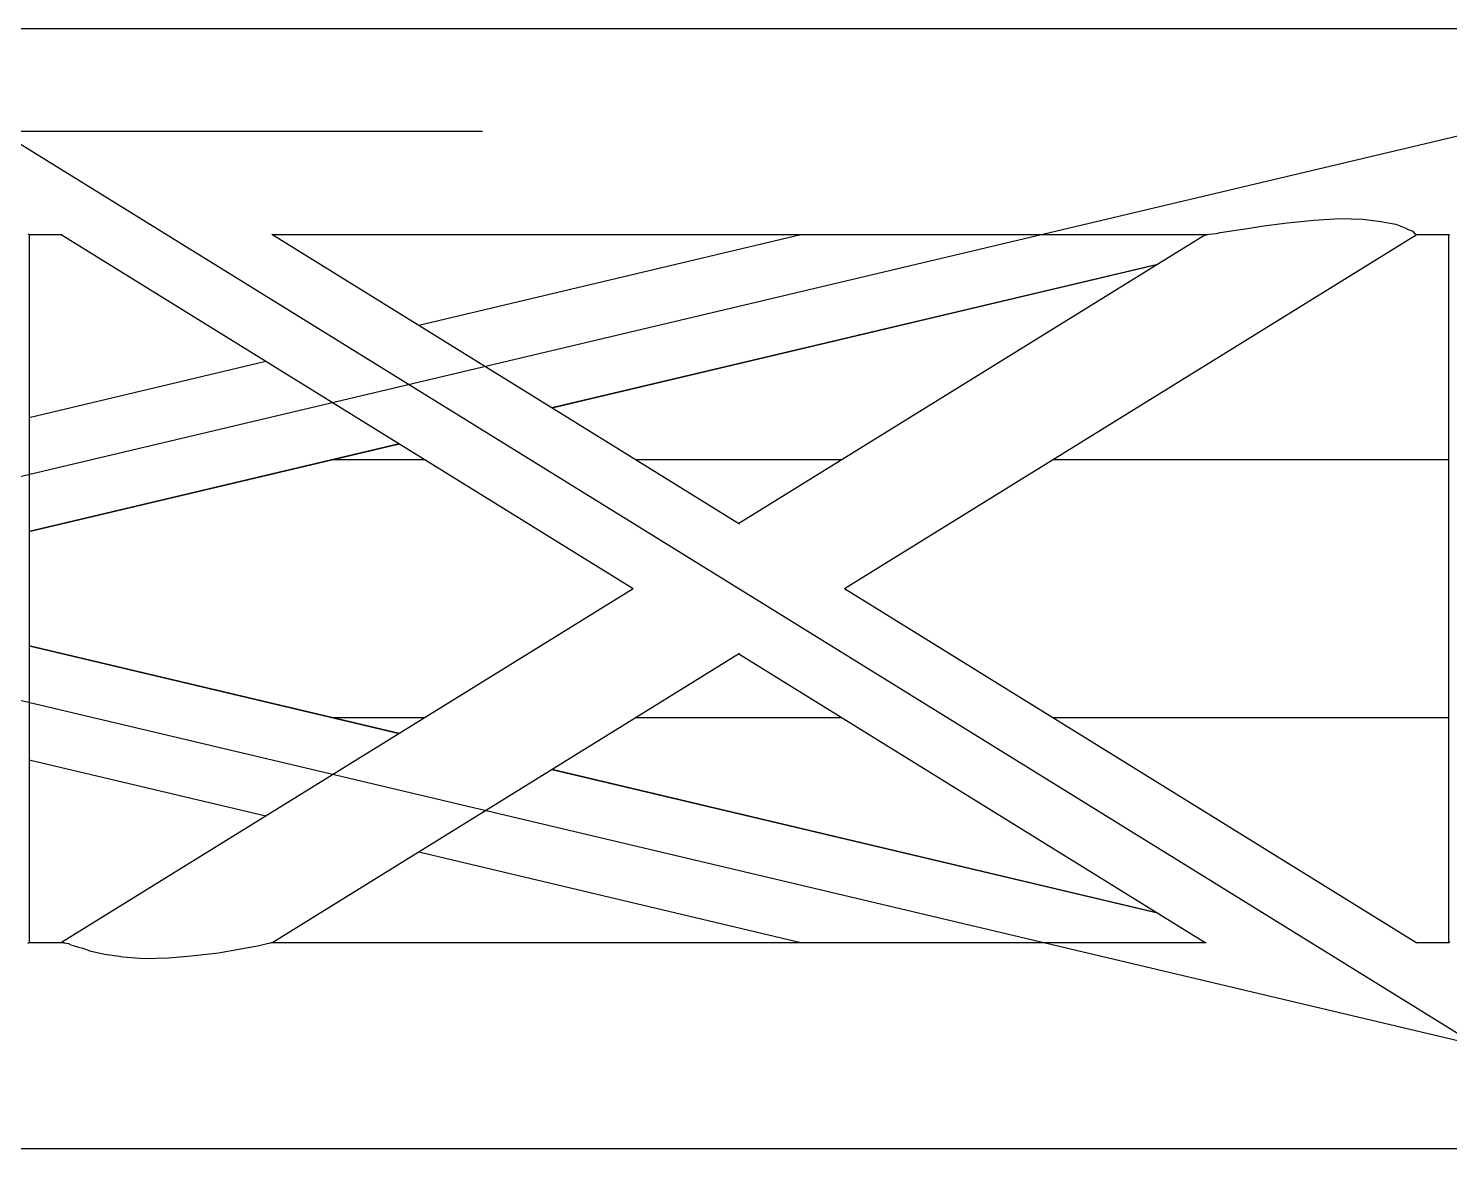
# Model space of a CAD drawing. Header units: millimetres. Extents: x 150209.93 to 150215.05, y 136675.65 to 136679.93.
# Drawn here: x 150213.6738 to 150213.7298, y 136677.7728 to 136677.8169 of the extents above; entities that cross this region are included whole.
import ezdxf

# ---------------------------------------------------------------- set-up
doc = ezdxf.new("R2010")
doc.units = ezdxf.units.MM
doc.header["$LTSCALE"] = 0.25
doc.linetypes.add('CENTER', pattern=[50.8, 31.75, -6.35, 6.35, -6.35])
doc.linetypes.add('XKITLINE00', pattern=[0])

# ---------------------------------------------------------------- blocks, each defined once
blk = doc.blocks.new('çatıı')
at = {"color": 8, "linetype": 'XKITLINE00'}
for p, q in [((23581.46, 10930.57), (24815.89, 10930.57)), ((23974.5, 10892.32), (23977.87, 10892.61)), ((23977.87, 10892.61), (23979.77, 10892.83)), ((23979.77, 10892.83), (23984.88, 10893.12)), ((23984.88, 10893.12), (23989.34, 10893.02)), ((23989.34, 10893.02), (23992.47, 10892.61)), ((23992.47, 10892.61), (23992.95, 10892.57)), ((23992.95, 10892.57), (23995.92, 10892.01)), ((23726.4, 10890.1), (23726.68, 10889.96)), ((23726.68, 10890.06), (23726.68, 10750.49)), ((23726.68, 10889.97), (23733.16, 10889.97)), ((23726.68, 10889.96), (23726.68, 10750.59)), ((23733, 10889.97), (23845.67, 10820.27)), ((23774.52, 10890.03), (23866.64, 10833.04)), ((23774.61, 10889.97), (23958.82, 10889.97)), ((23803.42, 10872.15), (23878.7, 10889.97)), ((23866.48, 10833.14), (23958.27, 10889.93)), ((23887.28, 10820.27), (23999.88, 10889.93)), ((23958.27, 10889.93), (23958.43, 10889.97)), ((23958.27, 10889.93), (23958.35, 10889.87)), ((23958.35, 10889.87), (23959.11, 10890.04)), ((23959.11, 10890.04), (23960.56, 10890.18)), ((23960.56, 10890.18), (23961.31, 10890.36)), ((23961.31, 10890.36), (23964.84, 10890.93)), ((23964.84, 10890.93), (23966.3, 10891.1)), ((23966.3, 10891.1), (23969.41, 10891.66)), ((23969.41, 10891.66), (23974.5, 10892.32)), ((23995.92, 10892.01), (23997.89, 10891.25)), ((23997.89, 10891.25), (23998.02, 10891.1)), ((23998.02, 10891.1), (23999.27, 10890.65)), ((23999.27, 10890.65), (23999.6, 10890.18)), ((23999.6, 10890.18), (23999.85, 10890.14)), ((23999.85, 10890.14), (23999.88, 10889.93)), ((23999.88, 10889.97), (24006.42, 10889.97)), ((24006.27, 10889.97), (24006.27, 10750.57)), ((24006.27, 10889.96), (24006.27, 10750.59)), ((24006.27, 10889.96), (24006.42, 10889.87)), ((24006.42, 10889.87), (24006.55, 10889.95)), ((23829.65, 10855.92), (23948.96, 10884.17)), ((23829.73, 10855.88), (23948.8, 10884.07)), ((23726.68, 10853.98), (23773.33, 10865.03)), ((23726.68, 10831.54), (23799.56, 10848.8)), ((23726.68, 10831.48), (23799.64, 10848.75)), ((23786.64, 10845.67), (23804.61, 10845.67)), ((23846.22, 10845.67), (23886.73, 10845.67)), ((23928.34, 10845.67), (24006.27, 10845.67)), ((23733.07, 10750.62), (23845.67, 10820.27)), ((23887.28, 10820.27), (24000.05, 10750.52)), ((23726.68, 10809.07), (23799.64, 10791.8)), ((23726.68, 10809.01), (23799.56, 10791.75)), ((23774.68, 10750.62), (23866.64, 10807.51)), ((23866.48, 10807.41), (23958.35, 10750.57)), ((23786.64, 10794.87), (23804.61, 10794.87)), ((23846.22, 10794.87), (23886.73, 10794.87)), ((23928.34, 10794.87), (24006.27, 10794.87)), ((23726.68, 10786.56), (23773.33, 10775.52)), ((23829.65, 10784.63), (23948.96, 10756.38)), ((23829.73, 10784.67), (23948.8, 10756.48)), ((23803.42, 10768.4), (23878.7, 10750.57)), ((23726.4, 10750.44), (23726.68, 10750.59)), ((23726.68, 10750.57), (23733.47, 10750.57)), ((23733.07, 10750.62), (23733.32, 10750.67)), ((23733.07, 10750.62), (23733.08, 10750.57)), ((23733.32, 10750.67), (23733.56, 10750.51)), ((23733.56, 10750.51), (23734.53, 10750.36)), ((23734.53, 10750.36), (23734.71, 10750.19)), ((23734.71, 10750.19), (23736.38, 10749.62)), ((23769.01, 10749.44), (23771.72, 10749.9)), ((23771.72, 10749.9), (23773.57, 10750.36)), ((23773.57, 10750.36), (23773.96, 10750.41)), ((23773.96, 10750.41), (23774.68, 10750.62)), ((23774.52, 10750.57), (23958.51, 10750.57)), ((23999.96, 10750.57), (24006.42, 10750.57)), ((24006.27, 10750.59), (24006.42, 10750.67)), ((24006.42, 10750.67), (24006.55, 10750.6)), ((23736.38, 10749.62), (23737.29, 10749.44)), ((23737.29, 10749.44), (23738.61, 10748.89)), ((23738.61, 10748.89), (23741.56, 10748.23)), ((23741.56, 10748.23), (23744.01, 10747.94)), ((23744.01, 10747.94), (23745.17, 10747.72)), ((23745.17, 10747.72), (23749.35, 10747.43)), ((23749.35, 10747.43), (23754.12, 10747.53)), ((23754.12, 10747.53), (23758.6, 10747.94)), ((23758.6, 10747.94), (23759.21, 10747.98)), ((23759.21, 10747.98), (23763.97, 10748.53)), ((23763.97, 10748.53), (23768.4, 10749.3)), ((23768.4, 10749.3), (23769.01, 10749.44)), ((23581.46, 10709.97), (24815.89, 10709.97))]:
    blk.add_line(p, q, dxfattribs=at)
at = {"color": 8, "linetype": 'CENTER'}
for p, q in [((24815.89, 10910.27), (23430, 10910.27)), ((24011.97, 10910.27), (23663.5, 10827.77)), ((23720.98, 10910.27), (24011.97, 10730.27)), ((24011.97, 10730.27), (23663.5, 10812.77))]:
    blk.add_line(p, q, dxfattribs=at)

msp = doc.modelspace()

# ---------------------------------------------------------------- block references
at = {"xscale": 0.0002000170049888334, "yscale": 0.0002000170049888334, "zscale": 0.0002000170049888334}
msp.add_blockref('çatıı', (150208.928067, 136675.630592), dxfattribs=at)

doc.saveas('drawing.dxf')
